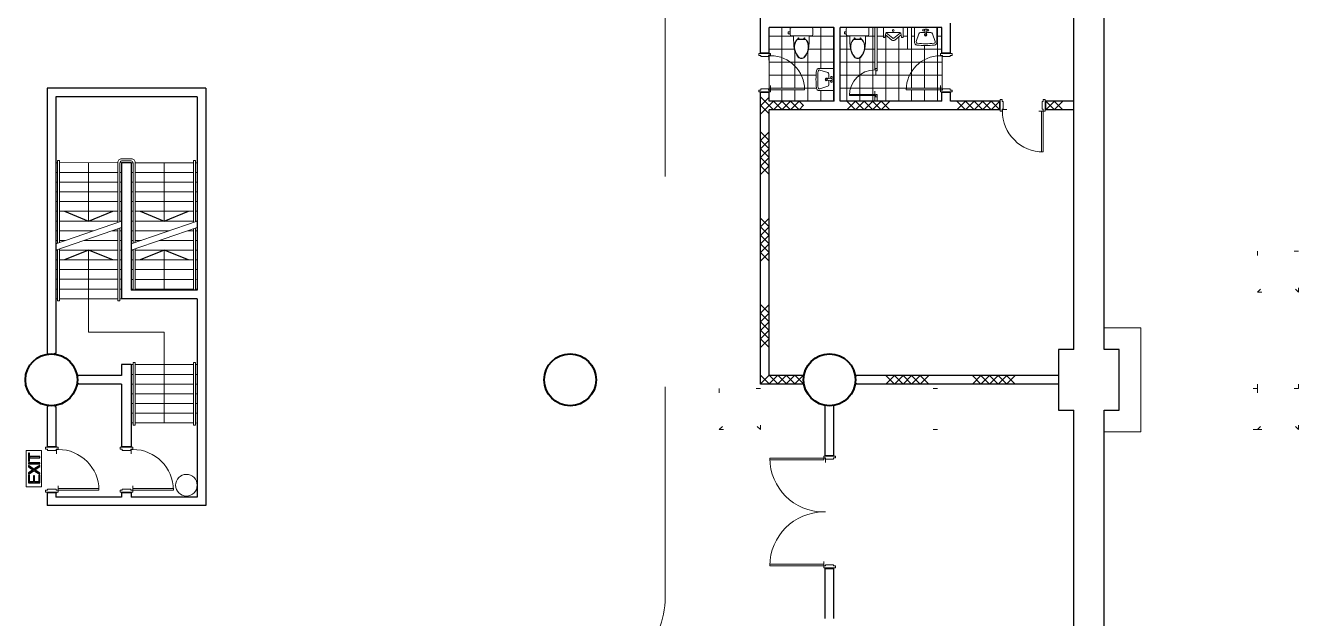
# Model space of a CAD drawing. Header units: metres. Extents: x 1807 to 3745, y 842 to 1968.
# Drawn here: x 3602.4 to 3631.85, y 1281.48 to 1295.2 of the extents above; entities that cross this region are included whole.
import ezdxf

# ---------------------------------------------------------------- set-up
doc = ezdxf.new("R2010")
doc.units = ezdxf.units.M
doc.header["$MEASUREMENT"] = 0
doc.linetypes.add('DGN1', pattern=[7.299439, 0, -7.299439])
doc.linetypes.add('DGN2', pattern=[9.732586, 4.866293, -4.866293])
doc.layers.add('Level 1', color=7, linetype='Continuous', lineweight=0)

msp = doc.modelspace()

# ---------------------------------------------------------------- linework, layer by layer
at = {"layer": 'Level 1', "color": 7, "linetype": 'DGN2', "lineweight": 0}
msp.add_line((3617.199, 1281.971), (3617.199, 1316.313), dxfattribs=at)
at = {"layer": 'Level 1', "color": 7, "linetype": 'Continuous', "lineweight": 30}
for p, q in [((3626.649, 1287.7), (3626.649, 1297.55)), ((3627.349, 1287.7), (3627.349, 1297.55)), ((3619.399, 1294.561), (3619.399, 1296.54)), ((3623.799, 1294.561), (3623.799, 1295.251)), ((3619.599, 1294.561), (3619.599, 1295.151)), ((3621.099, 1295.15), (3619.599, 1295.151)), ((3621.099, 1293.45), (3621.099, 1295.151)), ((3621.249, 1293.45), (3621.249, 1295.151)), ((3623.599, 1295.15), (3621.249, 1295.151)), ((3623.599, 1294.561), (3623.599, 1295.15)), ((3619.599, 1294.561), (3619.399, 1294.561)), ((3623.799, 1294.561), (3623.599, 1294.561)), ((3606.573, 1293.751), (3602.898, 1293.75)), ((3602.898, 1293.75), (3602.898, 1287.62)), ((3606.573, 1293.751), (3606.573, 1284.088)), ((3603.098, 1293.55), (3603.098, 1287.62)), ((3606.373, 1293.55), (3603.098, 1293.55)), ((3606.373, 1293.55), (3606.373, 1289.076)), ((3619.599, 1293.651), (3619.399, 1293.651)), ((3619.399, 1286.9), (3619.399, 1293.651)), ((3619.599, 1293.45), (3619.599, 1293.651)), ((3621.099, 1293.45), (3619.599, 1293.45)), ((3623.599, 1293.45), (3621.249, 1293.45)), ((3623.799, 1293.651), (3623.599, 1293.651)), ((3623.599, 1293.45), (3623.599, 1293.651)), ((3623.799, 1293.45), (3623.799, 1293.651)), ((3624.939, 1293.45), (3623.799, 1293.45)), ((3624.939, 1293.25), (3624.939, 1293.45)), ((3625.999, 1293.25), (3625.999, 1293.45)), ((3626.649, 1293.45), (3625.999, 1293.45)), ((3624.939, 1293.25), (3619.599, 1293.25)), ((3619.599, 1287.1), (3619.599, 1293.25)), ((3626.649, 1293.25), (3625.999, 1293.25)), ((3604.848, 1292.025), (3604.623, 1292.025)), ((3604.623, 1292.025), (3604.623, 1288.876)), ((3604.848, 1292.025), (3604.848, 1289.076)), ((3603.3, 1290.9), (3603.86, 1290.675)), ((3603.86, 1290.675), (3604.42, 1290.9)), ((3605.051, 1290.9), (3605.611, 1290.675)), ((3605.611, 1290.675), (3606.171, 1290.9)), ((3603.861, 1290.001), (3603.301, 1289.776)), ((3604.421, 1289.776), (3603.861, 1290.001)), ((3605.611, 1290.001), (3605.051, 1289.776)), ((3606.171, 1289.776), (3605.611, 1290.001)), ((3606.373, 1289.076), (3604.848, 1289.076)), ((3606.373, 1288.876), (3604.623, 1288.876)), ((3606.373, 1288.876), (3606.373, 1284.288)), ((3602.918, 1287.62), (3602.898, 1287.62)), ((3602.918, 1287.595), (3602.918, 1287.62)), ((3603.08, 1287.595), (3603.08, 1287.62)), ((3603.08, 1287.62), (3603.098, 1287.62)), ((3626.649, 1287.7), (3626.299, 1287.7)), ((3626.299, 1287.7), (3626.299, 1286.3)), ((3627.699, 1287.7), (3627.349, 1287.7)), ((3627.699, 1286.3), (3627.699, 1287.7)), ((3604.848, 1287.351), (3604.623, 1287.351)), ((3604.623, 1287.351), (3604.623, 1287.101)), ((3604.848, 1287.351), (3604.848, 1285.448)), ((3603.594, 1287.081), (3603.618, 1287.081)), ((3604.623, 1287.101), (3603.618, 1287.101)), ((3603.618, 1287.081), (3603.618, 1287.101)), ((3620.379, 1287.1), (3619.599, 1287.1)), ((3620.379, 1287.08), (3620.379, 1287.1)), ((3620.404, 1287.08), (3620.379, 1287.08)), ((3621.594, 1287.08), (3621.619, 1287.08)), ((3626.299, 1287.1), (3621.619, 1287.1)), ((3621.619, 1287.08), (3621.619, 1287.1)), ((3603.594, 1286.919), (3603.618, 1286.919)), ((3603.618, 1286.919), (3603.618, 1286.901)), ((3604.623, 1286.901), (3603.618, 1286.901)), ((3604.623, 1286.901), (3604.623, 1285.448)), ((3620.38, 1286.9), (3619.399, 1286.9)), ((3620.404, 1286.92), (3620.379, 1286.92)), ((3620.379, 1286.92), (3620.38, 1286.9)), ((3621.594, 1286.92), (3621.619, 1286.92)), ((3621.619, 1286.92), (3621.619, 1286.9)), ((3626.299, 1286.9), (3621.619, 1286.9)), ((3602.898, 1286.381), (3602.898, 1285.448)), ((3602.918, 1286.381), (3602.898, 1286.381)), ((3602.918, 1286.406), (3602.918, 1286.381)), ((3603.08, 1286.406), (3603.08, 1286.381)), ((3603.08, 1286.381), (3603.098, 1286.381)), ((3603.098, 1286.381), (3603.098, 1285.448)), ((3620.899, 1285.247), (3620.899, 1286.409)), ((3621.099, 1285.247), (3621.099, 1286.409)), ((3626.299, 1286.3), (3626.649, 1286.3)), ((3626.649, 1276.45), (3626.649, 1286.3)), ((3627.349, 1276.45), (3627.349, 1286.3)), ((3627.349, 1286.3), (3627.699, 1286.3)), ((3602.491, 1285.303), (3602.469, 1285.303)), ((3602.469, 1285.303), (3602.469, 1285.115)), ((3602.491, 1285.115), (3602.491, 1285.303)), ((3602.733, 1285.222), (3602.491, 1285.222)), ((3602.491, 1285.222), (3602.491, 1285.197)), ((3602.491, 1285.197), (3602.733, 1285.197)), ((3602.733, 1285.197), (3602.733, 1285.222)), ((3603.098, 1285.448), (3602.898, 1285.448)), ((3604.848, 1285.448), (3604.623, 1285.448)), ((3620.899, 1285.247), (3621.099, 1285.247)), ((3602.469, 1285.115), (3602.491, 1285.115)), ((3602.733, 1285.08), (3602.469, 1285.08)), ((3602.469, 1285.08), (3602.469, 1285.056)), ((3602.469, 1285.056), (3602.733, 1285.056)), ((3602.577, 1284.943), (3602.469, 1285.014)), ((3602.469, 1285.014), (3602.469, 1284.986)), ((3602.469, 1284.986), (3602.577, 1284.916)), ((3602.577, 1284.916), (3602.469, 1284.845)), ((3602.469, 1284.817), (3602.577, 1284.888)), ((3602.577, 1284.916), (3602.577, 1284.943)), ((3602.597, 1284.93), (3602.577, 1284.943)), ((3602.577, 1284.943), (3602.577, 1284.916)), ((3602.577, 1284.888), (3602.597, 1284.902)), ((3602.598, 1284.93), (3602.597, 1284.93)), ((3602.597, 1284.902), (3602.598, 1284.902)), ((3602.618, 1284.944), (3602.598, 1284.93)), ((3602.598, 1284.902), (3602.618, 1284.888)), ((3602.733, 1285.021), (3602.618, 1284.944)), ((3602.618, 1284.916), (3602.733, 1284.992)), ((3602.618, 1284.944), (3602.618, 1284.916)), ((3602.618, 1284.916), (3602.618, 1284.944)), ((3602.733, 1284.842), (3602.618, 1284.916)), ((3602.618, 1284.888), (3602.733, 1284.814)), ((3602.733, 1285.056), (3602.733, 1285.08)), ((3602.733, 1284.992), (3602.733, 1285.021)), ((3602.469, 1284.845), (3602.469, 1284.817)), ((3602.491, 1284.79), (3602.469, 1284.79)), ((3602.469, 1284.79), (3602.469, 1284.617)), ((3602.469, 1284.617), (3602.491, 1284.617)), ((3602.491, 1284.641), (3602.491, 1284.79)), ((3602.587, 1284.641), (3602.491, 1284.641)), ((3602.491, 1284.617), (3602.587, 1284.617)), ((3602.608, 1284.777), (3602.587, 1284.777)), ((3602.587, 1284.777), (3602.587, 1284.641)), ((3602.587, 1284.617), (3602.608, 1284.617)), ((3602.608, 1284.641), (3602.608, 1284.777)), ((3602.711, 1284.641), (3602.608, 1284.641)), ((3602.608, 1284.617), (3602.711, 1284.617)), ((3602.733, 1284.794), (3602.711, 1284.794)), ((3602.711, 1284.794), (3602.711, 1284.641)), ((3602.711, 1284.617), (3602.733, 1284.617)), ((3602.733, 1284.814), (3602.733, 1284.842)), ((3602.733, 1284.617), (3602.733, 1284.794)), ((3603.098, 1284.388), (3602.898, 1284.388)), ((3602.898, 1284.388), (3602.898, 1284.088)), ((3603.098, 1284.388), (3603.098, 1284.288)), ((3604.623, 1284.388), (3604.623, 1284.288)), ((3604.848, 1284.388), (3604.623, 1284.388)), ((3604.848, 1284.388), (3604.848, 1284.288)), ((3606.573, 1284.088), (3602.898, 1284.088)), ((3604.623, 1284.288), (3603.098, 1284.288)), ((3606.373, 1284.288), (3604.848, 1284.288)), ((3620.899, 1282.637), (3621.099, 1282.637)), ((3620.899, 1281.476), (3620.899, 1282.637)), ((3621.099, 1281.476), (3621.099, 1282.637))]:
    msp.add_line(p, q, dxfattribs=at)
at = {"layer": 'Level 1', "color": 7, "linetype": 'Continuous', "lineweight": 0}
for p, q in [((3626.649, 1287.7), (3626.649, 1297.55)), ((3627.349, 1297.55), (3627.349, 1287.7)), ((3619.599, 1293.45), (3619.599, 1295.15)), ((3619.599, 1295.15), (3621.103, 1295.15)), ((3620.164, 1294.951), (3619.599, 1294.95)), ((3619.899, 1293.751), (3619.899, 1295.151)), ((3620.044, 1295.01), (3620.044, 1295.047)), ((3620.049, 1295.052), (3620.087, 1295.054)), ((3620.087, 1295.003), (3620.049, 1295.005)), ((3620.087, 1295.125), (3620.087, 1294.991)), ((3620.586, 1295.15), (3620.112, 1295.15)), ((3620.117, 1294.961), (3620.581, 1294.961)), ((3620.267, 1294.872), (3620.267, 1294.9)), ((3620.292, 1294.9), (3620.292, 1294.885)), ((3620.406, 1294.885), (3620.406, 1294.9)), ((3620.431, 1294.9), (3620.431, 1294.872)), ((3621.099, 1294.95), (3620.534, 1294.95)), ((3620.611, 1294.991), (3620.611, 1295.125)), ((3620.611, 1294.991), (3620.611, 1294.991)), ((3620.799, 1294.208), (3620.799, 1295.151)), ((3621.099, 1294.311), (3621.099, 1295.151)), ((3621.103, 1295.15), (3621.103, 1293.45)), ((3621.464, 1294.95), (3621.249, 1294.95)), ((3621.345, 1295.01), (3621.345, 1295.047)), ((3621.35, 1295.052), (3621.387, 1295.054)), ((3621.387, 1295.003), (3621.35, 1295.005)), ((3621.387, 1295.125), (3621.387, 1294.991)), ((3621.399, 1293.45), (3621.399, 1294.968)), ((3621.887, 1295.15), (3621.412, 1295.15)), ((3621.417, 1294.961), (3621.882, 1294.961)), ((3621.567, 1294.872), (3621.567, 1294.9)), ((3621.592, 1294.9), (3621.592, 1294.885)), ((3621.707, 1294.885), (3621.707, 1294.9)), ((3621.731, 1294.9), (3621.731, 1294.872)), ((3622.049, 1294.95), (3621.835, 1294.95)), ((3621.912, 1294.991), (3621.912, 1295.125)), ((3621.912, 1294.991), (3621.912, 1294.991)), ((3621.999, 1293.605), (3621.999, 1295.15)), ((3622.049, 1295.15), (3622.049, 1294.201)), ((3622.099, 1295.15), (3622.099, 1294.201)), ((3622.244, 1294.95), (3622.099, 1294.95)), ((3622.244, 1294.931), (3622.244, 1295.15)), ((3622.244, 1295.15), (3622.704, 1295.15)), ((3622.272, 1294.921), (3622.254, 1294.921)), ((3622.3, 1295.021), (3622.281, 1294.929)), ((3622.293, 1294.987), (3622.442, 1294.862)), ((3622.299, 1293.451), (3622.299, 1294.983)), ((3622.308, 1295.032), (3622.461, 1294.903)), ((3622.628, 1295.036), (3622.32, 1295.036)), ((3622.487, 1294.903), (3622.64, 1295.032)), ((3622.506, 1294.862), (3622.655, 1294.987)), ((3622.599, 1293.451), (3622.599, 1294.94)), ((3622.667, 1294.929), (3622.648, 1295.021)), ((3622.694, 1294.921), (3622.676, 1294.921)), ((3622.704, 1295.15), (3622.704, 1294.931)), ((3622.799, 1294.95), (3622.704, 1294.95)), ((3622.799, 1295.15), (3622.799, 1294.65)), ((3622.899, 1295.15), (3622.799, 1295.15)), ((3622.899, 1293.751), (3622.899, 1295.15)), ((3622.899, 1294.65), (3622.899, 1295.15)), ((3622.966, 1294.951), (3622.899, 1294.951)), ((3623.481, 1295.15), (3622.966, 1295.15)), ((3622.966, 1295.15), (3622.966, 1294.807)), ((3623.005, 1294.828), (3623.065, 1295.009)), ((3623.103, 1295.036), (3623.206, 1295.036)), ((3623.247, 1295.115), (3623.201, 1295.115)), ((3623.201, 1295.115), (3623.208, 1294.998)), ((3623.208, 1294.998), (3623.24, 1294.998)), ((3623.24, 1294.998), (3623.247, 1295.115)), ((3623.242, 1295.036), (3623.345, 1295.036)), ((3623.383, 1295.009), (3623.443, 1294.828)), ((3623.481, 1294.808), (3623.481, 1295.15)), ((3623.599, 1294.95), (3623.482, 1294.95)), ((3623.499, 1293.451), (3623.499, 1295.15)), ((3620.186, 1294.651), (3619.599, 1294.65)), ((3620.233, 1294.862), (3620.241, 1294.862)), ((3620.448, 1294.872), (3620.25, 1294.872)), ((3620.425, 1294.885), (3620.273, 1294.885)), ((3620.273, 1294.885), (3620.273, 1294.872)), ((3620.425, 1294.872), (3620.425, 1294.885)), ((3620.465, 1294.862), (3620.456, 1294.862)), ((3621.099, 1294.65), (3620.511, 1294.65)), ((3621.496, 1294.65), (3621.249, 1294.65)), ((3621.534, 1294.862), (3621.542, 1294.862)), ((3621.749, 1294.872), (3621.55, 1294.872)), ((3621.725, 1294.885), (3621.573, 1294.885)), ((3621.573, 1294.885), (3621.573, 1294.872)), ((3621.725, 1294.872), (3621.725, 1294.885)), ((3621.765, 1294.862), (3621.757, 1294.862)), ((3622.049, 1294.65), (3621.812, 1294.65)), ((3623.599, 1294.65), (3622.099, 1294.65)), ((3622.799, 1294.65), (3622.899, 1294.65)), ((3623.199, 1293.751), (3623.199, 1294.738)), ((3619.364, 1294.551), (3619.634, 1294.551)), ((3619.364, 1294.506), (3619.364, 1294.551)), ((3619.409, 1294.506), (3619.364, 1294.506)), ((3619.399, 1294.561), (3619.399, 1294.551)), ((3619.599, 1294.561), (3619.399, 1294.561)), ((3619.399, 1294.551), (3619.599, 1294.551)), ((3619.409, 1294.481), (3619.409, 1294.506)), ((3619.589, 1294.481), (3619.409, 1294.481)), ((3619.634, 1294.506), (3619.589, 1294.506)), ((3619.589, 1294.506), (3619.589, 1294.481)), ((3619.599, 1294.551), (3619.599, 1294.561)), ((3621.099, 1294.35), (3619.599, 1294.35)), ((3619.634, 1294.551), (3619.634, 1294.506)), ((3620.199, 1293.751), (3620.199, 1294.599)), ((3620.499, 1293.45), (3620.499, 1294.598)), ((3622.049, 1294.35), (3621.249, 1294.35)), ((3621.699, 1293.605), (3621.699, 1294.449)), ((3623.599, 1294.35), (3622.099, 1294.35)), ((3623.834, 1294.551), (3623.564, 1294.551)), ((3623.564, 1294.551), (3623.564, 1294.506)), ((3623.564, 1294.506), (3623.609, 1294.506)), ((3623.599, 1294.551), (3623.599, 1294.561)), ((3623.599, 1294.561), (3623.799, 1294.561)), ((3623.799, 1294.551), (3623.599, 1294.551)), ((3623.604, 1293.711), (3623.604, 1294.498)), ((3623.609, 1294.506), (3623.609, 1294.481)), ((3623.609, 1294.481), (3623.789, 1294.481)), ((3623.789, 1294.481), (3623.789, 1294.506)), ((3623.789, 1294.506), (3623.834, 1294.506)), ((3623.799, 1294.561), (3623.799, 1294.551)), ((3623.834, 1294.506), (3623.834, 1294.551)), ((3620.689, 1294.051), (3619.599, 1294.05)), ((3621.099, 1294.208), (3620.756, 1294.208)), ((3620.776, 1294.169), (3620.957, 1294.11)), ((3620.985, 1294.072), (3620.985, 1293.969)), ((3621.099, 1293.693), (3621.099, 1294.208)), ((3623.599, 1294.05), (3621.249, 1294.051)), ((3622.049, 1294.201), (3622.099, 1294.201)), ((3622.049, 1294.201), (3622.049, 1294.176)), ((3622.099, 1294.201), (3622.049, 1294.201)), ((3622.049, 1294.176), (3622.074, 1294.176)), ((3622.074, 1294.176), (3622.074, 1294.151)), ((3622.074, 1294.151), (3622.099, 1294.151)), ((3622.099, 1294.151), (3622.099, 1294.201)), ((3606.573, 1293.751), (3602.898, 1293.75)), ((3602.898, 1293.75), (3602.898, 1287.62)), ((3606.573, 1284.088), (3606.573, 1293.751)), ((3619.589, 1293.731), (3619.409, 1293.731)), ((3619.409, 1293.731), (3619.409, 1293.706)), ((3619.589, 1293.706), (3619.589, 1293.731)), ((3620.696, 1293.75), (3619.599, 1293.751)), ((3620.421, 1293.751), (3619.634, 1293.751)), ((3619.634, 1293.751), (3619.634, 1293.711)), ((3620.424, 1293.711), (3620.421, 1293.751)), ((3620.957, 1293.792), (3620.776, 1293.732)), ((3621.064, 1293.974), (3620.947, 1293.966)), ((3620.947, 1293.966), (3620.947, 1293.935)), ((3620.947, 1293.935), (3621.064, 1293.927)), ((3620.985, 1293.932), (3620.985, 1293.83)), ((3621.064, 1293.927), (3621.064, 1293.974)), ((3623.599, 1293.75), (3621.249, 1293.751)), ((3622.774, 1293.711), (3622.777, 1293.751)), ((3622.777, 1293.751), (3623.564, 1293.751)), ((3623.564, 1293.751), (3623.564, 1293.711)), ((3623.609, 1293.706), (3623.609, 1293.731)), ((3623.609, 1293.731), (3623.789, 1293.731)), ((3623.789, 1293.731), (3623.789, 1293.706)), ((3603.098, 1287.62), (3603.098, 1293.55)), ((3603.098, 1293.55), (3606.373, 1293.55)), ((3606.373, 1293.55), (3606.373, 1289.076)), ((3619.409, 1293.706), (3619.364, 1293.706)), ((3619.364, 1293.706), (3619.364, 1293.661)), ((3619.364, 1293.661), (3619.634, 1293.661)), ((3619.399, 1293.651), (3619.399, 1293.661)), ((3619.399, 1293.661), (3619.599, 1293.661)), ((3619.599, 1293.651), (3619.399, 1293.651)), ((3619.399, 1293.542), (3619.407, 1293.55)), ((3619.399, 1293.344), (3619.599, 1293.544)), ((3619.403, 1293.55), (3619.703, 1293.25)), ((3619.403, 1293.15), (3619.703, 1293.45)), ((3619.634, 1293.706), (3619.589, 1293.706)), ((3619.599, 1293.661), (3619.599, 1293.651)), ((3621.099, 1293.451), (3619.599, 1293.45)), ((3621.103, 1293.45), (3619.599, 1293.45)), ((3619.634, 1293.711), (3620.424, 1293.711)), ((3619.634, 1293.661), (3619.634, 1293.706)), ((3619.701, 1293.45), (3619.901, 1293.25)), ((3619.701, 1293.25), (3619.901, 1293.45)), ((3619.899, 1293.45), (3619.899, 1293.711)), ((3619.899, 1293.45), (3620.099, 1293.25)), ((3619.899, 1293.25), (3620.099, 1293.45)), ((3620.097, 1293.451), (3620.297, 1293.25)), ((3620.097, 1293.25), (3620.297, 1293.45)), ((3620.199, 1293.45), (3620.199, 1293.711)), ((3620.295, 1293.45), (3620.399, 1293.346)), ((3620.756, 1293.693), (3621.099, 1293.693)), ((3620.799, 1293.45), (3620.799, 1293.693)), ((3621.399, 1293.444), (3621.405, 1293.45)), ((3621.403, 1293.45), (3621.603, 1293.25)), ((3621.403, 1293.25), (3621.603, 1293.45)), ((3621.459, 1293.58), (3621.462, 1293.605)), ((3622.049, 1293.58), (3621.459, 1293.58)), ((3621.462, 1293.605), (3622.049, 1293.605)), ((3621.601, 1293.45), (3621.801, 1293.25)), ((3621.601, 1293.25), (3621.801, 1293.45)), ((3621.699, 1293.45), (3621.699, 1293.58)), ((3621.799, 1293.45), (3621.999, 1293.25)), ((3621.799, 1293.25), (3621.999, 1293.45)), ((3621.997, 1293.45), (3622.197, 1293.25)), ((3621.997, 1293.25), (3622.197, 1293.45)), ((3621.999, 1293.45), (3621.999, 1293.58)), ((3622.049, 1293.605), (3622.049, 1293.58)), ((3622.049, 1293.551), (3622.049, 1293.575)), ((3622.049, 1293.575), (3622.074, 1293.575)), ((3622.049, 1293.551), (3622.099, 1293.55)), ((3622.049, 1293.551), (3622.049, 1293.451)), ((3622.099, 1293.55), (3622.049, 1293.551)), ((3622.074, 1293.575), (3622.074, 1293.6)), ((3622.074, 1293.6), (3622.099, 1293.6)), ((3622.099, 1293.6), (3622.099, 1293.55)), ((3622.099, 1293.551), (3622.099, 1293.451)), ((3622.195, 1293.45), (3622.395, 1293.25)), ((3622.195, 1293.25), (3622.394, 1293.45)), ((3622.393, 1293.45), (3622.399, 1293.444)), ((3623.564, 1293.711), (3622.774, 1293.711)), ((3622.899, 1293.451), (3622.899, 1293.71)), ((3623.199, 1293.451), (3623.199, 1293.711)), ((3623.564, 1293.661), (3623.564, 1293.706)), ((3623.564, 1293.706), (3623.609, 1293.706)), ((3623.834, 1293.661), (3623.564, 1293.661)), ((3623.799, 1293.661), (3623.599, 1293.661)), ((3623.599, 1293.661), (3623.599, 1293.651)), ((3623.599, 1293.651), (3623.799, 1293.651)), ((3623.789, 1293.706), (3623.834, 1293.706)), ((3623.799, 1293.651), (3623.799, 1293.661)), ((3623.834, 1293.706), (3623.834, 1293.661)), ((3623.943, 1293.444), (3623.949, 1293.45)), ((3623.947, 1293.45), (3624.147, 1293.25)), ((3623.947, 1293.25), (3624.147, 1293.45)), ((3624.145, 1293.45), (3624.345, 1293.25)), ((3624.145, 1293.25), (3624.345, 1293.45)), ((3624.343, 1293.45), (3624.543, 1293.25)), ((3624.343, 1293.25), (3624.543, 1293.45)), ((3624.541, 1293.45), (3624.741, 1293.25)), ((3624.541, 1293.25), (3624.741, 1293.45)), ((3624.739, 1293.45), (3624.939, 1293.25)), ((3624.739, 1293.25), (3624.939, 1293.45)), ((3624.937, 1293.45), (3624.943, 1293.444)), ((3624.939, 1293.45), (3624.949, 1293.45)), ((3624.939, 1293.25), (3624.939, 1293.45)), ((3624.949, 1293.485), (3624.949, 1293.215)), ((3624.994, 1293.485), (3624.949, 1293.485)), ((3624.949, 1293.45), (3624.949, 1293.25)), ((3624.994, 1293.44), (3624.994, 1293.485)), ((3625.019, 1293.44), (3624.994, 1293.44)), ((3625.019, 1293.26), (3625.019, 1293.44)), ((3625.919, 1293.26), (3625.919, 1293.44)), ((3625.919, 1293.44), (3625.944, 1293.44)), ((3625.944, 1293.44), (3625.944, 1293.485)), ((3625.944, 1293.485), (3625.989, 1293.485)), ((3625.989, 1293.485), (3625.989, 1293.215)), ((3625.999, 1293.45), (3625.989, 1293.45)), ((3625.989, 1293.45), (3625.989, 1293.25)), ((3625.999, 1293.25), (3625.999, 1293.45)), ((3626, 1293.45), (3626.2, 1293.25)), ((3626, 1293.25), (3626.2, 1293.45)), ((3626.198, 1293.45), (3626.398, 1293.25)), ((3626.198, 1293.25), (3626.398, 1293.45)), ((3619.399, 1293.356), (3619.599, 1293.156)), ((3619.399, 1293.158), (3619.407, 1293.15)), ((3620.295, 1293.25), (3620.399, 1293.354)), ((3621.399, 1293.256), (3621.405, 1293.25)), ((3622.393, 1293.25), (3622.399, 1293.256)), ((3623.943, 1293.256), (3623.949, 1293.25)), ((3624.937, 1293.25), (3624.943, 1293.256)), ((3624.949, 1293.25), (3624.939, 1293.25)), ((3624.949, 1293.215), (3624.994, 1293.215)), ((3624.994, 1293.215), (3624.994, 1293.26)), ((3624.994, 1293.26), (3625.019, 1293.26)), ((3625.899, 1292.278), (3625.899, 1293.215)), ((3625.899, 1293.215), (3625.939, 1293.215)), ((3625.944, 1293.26), (3625.919, 1293.26)), ((3625.939, 1293.215), (3625.939, 1292.275)), ((3625.944, 1293.215), (3625.944, 1293.26)), ((3625.989, 1293.215), (3625.944, 1293.215)), ((3625.989, 1293.25), (3625.999, 1293.25)), ((3619.399, 1292.739), (3619.405, 1292.745)), ((3619.399, 1292.541), (3619.599, 1292.741)), ((3619.599, 1292.541), (3619.399, 1292.741)), ((3619.399, 1292.343), (3619.599, 1292.543)), ((3619.599, 1292.343), (3619.399, 1292.543)), ((3619.599, 1292.739), (3619.593, 1292.745)), ((3619.399, 1292.145), (3619.599, 1292.345)), ((3619.599, 1292.145), (3619.399, 1292.345)), ((3625.939, 1292.275), (3625.899, 1292.278)), ((3603.098, 1292.025), (3603.138, 1292.025)), ((3603.138, 1292.075), (3603.138, 1290.162)), ((3603.188, 1292.075), (3603.138, 1292.075)), ((3603.188, 1292.075), (3603.188, 1290.179)), ((3603.188, 1292.025), (3604.533, 1292.026)), ((3603.86, 1292.025), (3603.86, 1290.675)), ((3604.533, 1290.644), (3604.533, 1292.026)), ((3604.583, 1290.661), (3604.583, 1292.025)), ((3604.583, 1292.025), (3604.623, 1292.026)), ((3604.848, 1292.116), (3604.623, 1292.115)), ((3604.848, 1292.065), (3604.623, 1292.065)), ((3604.848, 1292.025), (3604.623, 1292.025)), ((3604.623, 1292.025), (3604.623, 1288.876)), ((3604.848, 1289.076), (3604.848, 1292.025)), ((3604.848, 1292.025), (3604.888, 1292.025)), ((3604.888, 1292.025), (3604.888, 1290.161)), ((3604.938, 1292.025), (3606.283, 1292.025)), ((3604.938, 1292.025), (3604.938, 1290.179)), ((3605.611, 1292.025), (3605.611, 1290.675)), ((3606.283, 1290.644), (3606.283, 1292.075)), ((3606.333, 1292.075), (3606.283, 1292.075)), ((3606.333, 1290.661), (3606.333, 1292.075)), ((3606.333, 1292.025), (3606.373, 1292.025)), ((3619.399, 1291.947), (3619.599, 1292.147)), ((3619.599, 1291.947), (3619.399, 1292.147)), ((3603.098, 1291.8), (3603.138, 1291.8)), ((3603.188, 1291.8), (3604.533, 1291.8)), ((3604.583, 1291.8), (3604.623, 1291.8)), ((3604.848, 1291.8), (3604.888, 1291.8)), ((3604.938, 1291.8), (3606.283, 1291.8)), ((3606.333, 1291.8), (3606.373, 1291.8)), ((3619.399, 1291.749), (3619.599, 1291.949)), ((3619.599, 1291.749), (3619.399, 1291.949)), ((3619.405, 1291.745), (3619.399, 1291.751)), ((3619.593, 1291.745), (3619.599, 1291.751)), ((3603.098, 1291.575), (3603.138, 1291.575)), ((3603.188, 1291.575), (3604.533, 1291.575)), ((3604.583, 1291.576), (3604.623, 1291.575)), ((3604.848, 1291.575), (3604.888, 1291.575)), ((3604.938, 1291.575), (3606.283, 1291.575)), ((3606.333, 1291.575), (3606.373, 1291.575)), ((3603.098, 1291.35), (3603.138, 1291.35)), ((3603.098, 1291.125), (3603.138, 1291.125)), ((3603.188, 1291.35), (3604.533, 1291.35)), ((3603.188, 1291.125), (3604.533, 1291.125)), ((3604.583, 1291.35), (3604.623, 1291.35)), ((3604.583, 1291.125), (3604.623, 1291.125)), ((3604.848, 1291.35), (3604.888, 1291.35)), ((3604.848, 1291.125), (3604.888, 1291.125)), ((3604.938, 1291.35), (3606.283, 1291.35)), ((3604.938, 1291.125), (3606.283, 1291.125)), ((3606.333, 1291.35), (3606.373, 1291.35)), ((3606.333, 1291.125), (3606.373, 1291.125)), ((3603.098, 1290.9), (3603.138, 1290.9)), ((3603.188, 1290.9), (3604.533, 1290.9)), ((3604.583, 1290.9), (3604.623, 1290.9)), ((3604.848, 1290.9), (3604.888, 1290.9)), ((3604.938, 1290.9), (3606.283, 1290.9)), ((3606.333, 1290.9), (3606.373, 1290.9)), ((3604.623, 1290.675), (3603.098, 1290.148)), ((3603.098, 1290.675), (3603.138, 1290.675)), ((3603.098, 1290.001), (3604.623, 1290.528)), ((3603.188, 1290.675), (3604.533, 1290.675)), ((3604.533, 1288.826), (3604.533, 1290.497)), ((3604.583, 1290.675), (3604.623, 1290.675)), ((3604.583, 1288.826), (3604.583, 1290.514)), ((3606.373, 1290.675), (3604.848, 1290.148)), ((3604.848, 1290.675), (3604.888, 1290.675)), ((3604.848, 1290.001), (3606.373, 1290.528)), ((3604.938, 1290.675), (3606.283, 1290.675)), ((3606.283, 1289.076), (3606.283, 1290.497)), ((3606.333, 1290.675), (3606.373, 1290.675)), ((3606.333, 1289.076), (3606.333, 1290.514)), ((3619.399, 1290.739), (3619.405, 1290.745)), ((3619.399, 1290.541), (3619.599, 1290.741)), ((3619.599, 1290.541), (3619.399, 1290.741)), ((3619.399, 1290.343), (3619.599, 1290.543)), ((3619.599, 1290.343), (3619.399, 1290.543)), ((3619.599, 1290.739), (3619.593, 1290.745)), ((3603.098, 1290.45), (3603.138, 1290.45)), ((3603.098, 1290.225), (3603.138, 1290.225)), ((3603.188, 1290.45), (3603.973, 1290.45)), ((3603.188, 1290.225), (3603.323, 1290.225)), ((3604.533, 1290.226), (3603.748, 1290.226)), ((3604.533, 1290.451), (3604.398, 1290.451)), ((3604.623, 1290.451), (3604.583, 1290.451)), ((3604.623, 1290.226), (3604.583, 1290.226)), ((3604.848, 1290.45), (3604.888, 1290.45)), ((3604.848, 1290.225), (3604.888, 1290.225)), ((3604.938, 1290.45), (3605.723, 1290.45)), ((3604.938, 1290.225), (3605.073, 1290.225)), ((3606.283, 1290.226), (3605.498, 1290.225)), ((3606.283, 1290.45), (3606.149, 1290.451)), ((3606.373, 1290.451), (3606.333, 1290.451)), ((3606.373, 1290.226), (3606.333, 1290.226)), ((3619.399, 1290.145), (3619.599, 1290.345)), ((3619.599, 1290.145), (3619.399, 1290.345)), ((3603.138, 1290.001), (3603.098, 1290.001)), ((3603.138, 1290.015), (3603.138, 1288.826)), ((3603.188, 1290.032), (3603.188, 1288.825)), ((3604.533, 1290.001), (3603.188, 1290.001)), ((3603.86, 1288.101), (3603.861, 1290.001)), ((3604.623, 1290.001), (3604.583, 1290.001)), ((3604.888, 1290.001), (3604.848, 1290.001)), ((3604.888, 1290.014), (3604.888, 1289.076)), ((3604.938, 1290.032), (3604.938, 1289.076)), ((3606.283, 1290.001), (3604.938, 1290.001)), ((3605.611, 1289.101), (3605.611, 1290.001)), ((3606.373, 1290.001), (3606.333, 1290.001)), ((3619.399, 1289.947), (3619.599, 1290.147)), ((3619.599, 1289.947), (3619.399, 1290.147)), ((3619.399, 1289.749), (3619.599, 1289.949)), ((3619.599, 1289.749), (3619.399, 1289.949)), ((3603.138, 1289.776), (3603.098, 1289.776)), ((3604.533, 1289.776), (3603.188, 1289.776)), ((3604.623, 1289.776), (3604.583, 1289.776)), ((3604.888, 1289.775), (3604.848, 1289.775)), ((3606.283, 1289.776), (3604.938, 1289.775)), ((3606.373, 1289.776), (3606.333, 1289.776)), ((3619.405, 1289.745), (3619.399, 1289.751)), ((3619.593, 1289.745), (3619.599, 1289.751)), ((3603.138, 1289.551), (3603.098, 1289.551)), ((3603.138, 1289.326), (3603.098, 1289.326)), ((3604.533, 1289.551), (3603.188, 1289.551)), ((3604.533, 1289.326), (3603.188, 1289.326)), ((3604.623, 1289.551), (3604.583, 1289.551)), ((3604.623, 1289.326), (3604.583, 1289.326)), ((3604.888, 1289.551), (3604.848, 1289.551)), ((3604.888, 1289.325), (3604.848, 1289.325)), ((3606.283, 1289.551), (3604.938, 1289.551)), ((3606.283, 1289.325), (3604.938, 1289.325)), ((3606.373, 1289.551), (3606.333, 1289.551)), ((3606.373, 1289.325), (3606.333, 1289.326)), ((3603.138, 1289.101), (3603.098, 1289.101)), ((3604.533, 1289.101), (3603.188, 1289.101)), ((3604.623, 1289.101), (3604.583, 1289.101)), ((3604.888, 1289.1), (3604.848, 1289.1)), ((3606.373, 1289.076), (3604.848, 1289.076)), ((3606.283, 1289.1), (3604.938, 1289.1)), ((3606.373, 1289.1), (3606.333, 1289.1)), ((3603.138, 1288.876), (3603.098, 1288.875)), ((3603.138, 1288.826), (3603.188, 1288.825)), ((3604.533, 1288.876), (3603.188, 1288.875)), ((3604.533, 1288.826), (3604.583, 1288.826)), ((3604.623, 1288.876), (3604.583, 1288.876)), ((3604.623, 1288.876), (3606.373, 1288.876)), ((3606.373, 1288.876), (3606.373, 1284.288)), ((3619.399, 1288.739), (3619.405, 1288.745)), ((3619.399, 1288.541), (3619.599, 1288.741)), ((3619.599, 1288.541), (3619.399, 1288.741)), ((3619.599, 1288.739), (3619.593, 1288.745)), ((3619.399, 1288.343), (3619.599, 1288.543)), ((3619.599, 1288.343), (3619.399, 1288.543)), ((3619.399, 1288.145), (3619.599, 1288.345)), ((3619.599, 1288.145), (3619.399, 1288.345)), ((3619.399, 1287.947), (3619.599, 1288.147)), ((3619.599, 1287.947), (3619.399, 1288.147)), ((3628.199, 1288.2), (3627.349, 1288.2)), ((3628.199, 1285.8), (3628.199, 1288.2)), ((3605.611, 1288.101), (3603.86, 1288.101)), ((3605.611, 1286), (3605.611, 1288.101)), ((3619.399, 1287.749), (3619.599, 1287.949)), ((3619.599, 1287.749), (3619.399, 1287.949)), ((3602.898, 1287.62), (3602.918, 1287.62)), ((3602.918, 1287.62), (3602.918, 1287.595)), ((3602.918, 1287.595), (3603.08, 1287.595)), ((3603.08, 1287.595), (3603.08, 1287.62)), ((3603.08, 1287.62), (3603.098, 1287.62)), ((3619.405, 1287.745), (3619.399, 1287.751)), ((3619.593, 1287.745), (3619.599, 1287.751)), ((3626.299, 1286.3), (3626.299, 1287.7)), ((3626.299, 1287.7), (3626.649, 1287.7)), ((3627.349, 1287.7), (3627.699, 1287.7)), ((3627.699, 1287.7), (3627.699, 1286.3)), ((3604.623, 1287.101), (3604.623, 1287.351)), ((3604.623, 1287.351), (3604.848, 1287.351)), ((3604.848, 1287.351), (3604.888, 1287.351)), ((3604.848, 1287.351), (3604.848, 1285.448)), ((3604.888, 1285.951), (3604.888, 1287.401)), ((3604.938, 1287.401), (3604.888, 1287.401)), ((3604.938, 1285.951), (3604.938, 1287.401)), ((3606.283, 1287.351), (3604.938, 1287.351)), ((3606.283, 1285.951), (3606.283, 1287.401)), ((3606.283, 1287.401), (3606.333, 1287.401)), ((3606.333, 1285.951), (3606.333, 1287.401)), ((3606.373, 1287.351), (3606.333, 1287.351)), ((3603.594, 1286.919), (3603.594, 1287.081)), ((3603.594, 1287.081), (3603.618, 1287.081)), ((3603.618, 1287.081), (3603.618, 1287.101)), ((3603.618, 1287.101), (3604.623, 1287.101)), ((3604.848, 1287.126), (3604.888, 1287.126)), ((3606.283, 1287.126), (3604.938, 1287.126)), ((3606.373, 1287.126), (3606.333, 1287.126)), ((3619.4, 1287.098), (3619.406, 1287.104)), ((3619.404, 1287.104), (3619.604, 1286.904)), ((3619.404, 1286.904), (3619.604, 1287.104)), ((3619.602, 1287.104), (3619.802, 1286.904)), ((3619.602, 1286.904), (3619.802, 1287.104)), ((3619.8, 1287.104), (3620, 1286.904)), ((3619.8, 1286.904), (3620, 1287.104)), ((3619.998, 1287.104), (3620.198, 1286.904)), ((3619.998, 1286.904), (3620.198, 1287.104)), ((3620.196, 1287.104), (3620.396, 1286.904)), ((3620.196, 1286.904), (3620.396, 1287.104)), ((3620.394, 1287.104), (3620.4, 1287.098)), ((3622.305, 1287.1), (3622.299, 1287.094)), ((3622.503, 1286.9), (3622.303, 1287.1)), ((3622.503, 1287.1), (3622.303, 1286.9)), ((3622.701, 1286.9), (3622.501, 1287.1)), ((3622.701, 1287.1), (3622.501, 1286.9)), ((3622.899, 1286.9), (3622.699, 1287.1)), ((3622.899, 1287.1), (3622.699, 1286.9)), ((3623.097, 1286.9), (3622.897, 1287.1)), ((3623.097, 1287.1), (3622.897, 1286.9)), ((3623.295, 1286.9), (3623.095, 1287.1)), ((3623.295, 1287.1), (3623.095, 1286.9)), ((3623.299, 1287.094), (3623.293, 1287.1)), ((3624.305, 1287.1), (3624.299, 1287.094)), ((3624.503, 1286.9), (3624.303, 1287.1)), ((3624.503, 1287.1), (3624.303, 1286.9)), ((3624.701, 1286.9), (3624.501, 1287.1)), ((3624.701, 1287.1), (3624.501, 1286.9)), ((3624.899, 1286.9), (3624.699, 1287.1)), ((3624.899, 1287.1), (3624.699, 1286.9)), ((3625.097, 1286.9), (3624.897, 1287.1)), ((3625.097, 1287.1), (3624.897, 1286.9)), ((3625.295, 1286.9), (3625.095, 1287.1)), ((3625.295, 1287.1), (3625.095, 1286.9)), ((3625.299, 1287.094), (3625.293, 1287.1)), ((3603.618, 1286.919), (3603.594, 1286.919)), ((3603.618, 1286.901), (3603.618, 1286.919)), ((3604.623, 1286.901), (3603.618, 1286.901)), ((3604.623, 1285.448), (3604.623, 1286.901)), ((3604.848, 1286.901), (3604.888, 1286.901)), ((3604.848, 1286.676), (3604.888, 1286.676)), ((3606.283, 1286.901), (3604.938, 1286.901)), ((3606.283, 1286.676), (3604.938, 1286.676)), ((3606.373, 1286.901), (3606.333, 1286.901)), ((3606.373, 1286.676), (3606.333, 1286.676)), ((3619.4, 1286.91), (3619.406, 1286.904)), ((3620.394, 1286.904), (3620.4, 1286.91)), ((3622.305, 1286.9), (3622.299, 1286.906)), ((3623.299, 1286.906), (3623.293, 1286.9)), ((3624.305, 1286.9), (3624.299, 1286.906)), ((3625.299, 1286.906), (3625.293, 1286.9)), ((3602.918, 1286.381), (3602.898, 1286.381)), ((3602.898, 1286.381), (3602.898, 1285.448)), ((3602.918, 1286.406), (3602.918, 1286.381)), ((3603.08, 1286.406), (3602.918, 1286.406)), ((3603.08, 1286.381), (3603.08, 1286.406)), ((3603.098, 1286.381), (3603.08, 1286.381)), ((3603.098, 1285.448), (3603.098, 1286.381)), ((3604.848, 1286.451), (3604.888, 1286.451)), ((3606.283, 1286.451), (3604.938, 1286.451)), ((3606.373, 1286.451), (3606.333, 1286.451)), ((3604.848, 1286.226), (3604.888, 1286.226)), ((3606.283, 1286.226), (3604.938, 1286.226)), ((3606.373, 1286.226), (3606.333, 1286.226)), ((3626.649, 1286.3), (3626.299, 1286.3)), ((3626.649, 1276.45), (3626.649, 1286.3)), ((3627.699, 1286.3), (3627.349, 1286.3)), ((3627.349, 1286.3), (3627.349, 1276.45)), ((3604.848, 1286.001), (3604.888, 1286.001)), ((3604.938, 1285.951), (3604.888, 1285.951)), ((3606.283, 1286.001), (3604.938, 1286.001)), ((3606.283, 1285.951), (3606.333, 1285.951)), ((3606.373, 1286.001), (3606.333, 1286)), ((3627.349, 1285.8), (3628.199, 1285.8)), ((3602.768, 1285.366), (3602.418, 1285.366)), ((3602.418, 1285.366), (3602.418, 1284.526)), ((3602.768, 1284.526), (3602.768, 1285.366)), ((3602.863, 1285.438), (3603.158, 1285.438)), ((3602.863, 1285.393), (3602.863, 1285.438)), ((3602.908, 1285.393), (3602.863, 1285.393)), ((3602.898, 1285.448), (3603.098, 1285.448)), ((3602.898, 1285.448), (3602.898, 1285.438)), ((3603.123, 1285.448), (3602.898, 1285.448)), ((3602.898, 1285.438), (3603.123, 1285.438)), ((3602.908, 1285.368), (3602.908, 1285.393)), ((3603.113, 1285.368), (3602.908, 1285.368)), ((3603.158, 1285.393), (3603.113, 1285.393)), ((3603.113, 1285.393), (3603.113, 1285.368)), ((3603.123, 1285.438), (3603.123, 1285.448)), ((3603.158, 1285.438), (3603.158, 1285.393)), ((3604.588, 1285.438), (3604.883, 1285.438)), ((3604.588, 1285.393), (3604.588, 1285.438)), ((3604.633, 1285.393), (3604.588, 1285.393)), ((3604.848, 1285.448), (3604.623, 1285.448)), ((3604.623, 1285.448), (3604.623, 1285.438)), ((3604.848, 1285.448), (3604.623, 1285.448)), ((3604.623, 1285.438), (3604.848, 1285.438)), ((3604.633, 1285.368), (3604.633, 1285.393)), ((3604.838, 1285.368), (3604.633, 1285.368)), ((3604.883, 1285.393), (3604.838, 1285.393)), ((3604.838, 1285.393), (3604.838, 1285.368)), ((3604.848, 1285.438), (3604.848, 1285.448)), ((3604.883, 1285.438), (3604.883, 1285.393)), ((3620.864, 1285.187), (3619.619, 1285.187)), ((3621.134, 1285.237), (3620.864, 1285.237)), ((3620.864, 1285.237), (3620.864, 1285.192)), ((3620.864, 1285.192), (3620.909, 1285.192)), ((3620.864, 1285.147), (3620.864, 1285.187)), ((3620.899, 1285.237), (3620.899, 1285.247)), ((3620.899, 1285.247), (3621.099, 1285.247)), ((3621.099, 1285.237), (3620.899, 1285.237)), ((3620.909, 1285.192), (3620.909, 1285.167)), ((3621.089, 1285.167), (3621.089, 1285.192)), ((3621.089, 1285.192), (3621.134, 1285.192)), ((3621.099, 1285.247), (3621.099, 1285.237)), ((3621.134, 1285.192), (3621.134, 1285.237)), ((3619.619, 1285.147), (3620.864, 1285.147)), ((3620.909, 1285.167), (3621.089, 1285.167)), ((3602.418, 1284.526), (3602.768, 1284.526)), ((3602.908, 1284.443), (3602.863, 1284.443)), ((3602.863, 1284.443), (3602.863, 1284.398)), ((3602.863, 1284.398), (3603.158, 1284.398)), ((3602.898, 1284.388), (3602.898, 1284.398)), ((3602.898, 1284.398), (3603.123, 1284.398)), ((3603.098, 1284.388), (3602.898, 1284.388)), ((3602.898, 1284.388), (3602.898, 1284.088)), ((3603.123, 1284.388), (3602.898, 1284.388)), ((3603.113, 1284.468), (3602.908, 1284.468)), ((3602.908, 1284.468), (3602.908, 1284.443)), ((3603.098, 1284.288), (3603.098, 1284.388)), ((3603.113, 1284.443), (3603.113, 1284.468)), ((3603.158, 1284.443), (3603.113, 1284.443)), ((3603.123, 1284.398), (3603.123, 1284.388)), ((3604.095, 1284.488), (3603.158, 1284.488)), ((3603.158, 1284.488), (3603.158, 1284.448)), ((3603.158, 1284.448), (3604.098, 1284.448)), ((3603.158, 1284.398), (3603.158, 1284.443)), ((3604.098, 1284.448), (3604.095, 1284.488)), ((3604.633, 1284.443), (3604.588, 1284.443)), ((3604.588, 1284.443), (3604.588, 1284.398)), ((3604.588, 1284.398), (3604.883, 1284.398)), ((3604.623, 1284.388), (3604.623, 1284.398)), ((3604.623, 1284.398), (3604.848, 1284.398)), ((3604.848, 1284.388), (3604.623, 1284.388)), ((3604.623, 1284.388), (3604.623, 1284.288)), ((3604.848, 1284.388), (3604.623, 1284.388)), ((3604.838, 1284.468), (3604.633, 1284.468)), ((3604.633, 1284.468), (3604.633, 1284.443)), ((3604.838, 1284.443), (3604.838, 1284.468)), ((3604.883, 1284.443), (3604.838, 1284.443)), ((3604.848, 1284.398), (3604.848, 1284.388)), ((3604.848, 1284.288), (3604.848, 1284.388)), ((3605.82, 1284.488), (3604.883, 1284.488)), ((3604.883, 1284.488), (3604.883, 1284.448)), ((3604.883, 1284.448), (3605.823, 1284.448)), ((3604.883, 1284.398), (3604.883, 1284.443)), ((3605.823, 1284.448), (3605.82, 1284.488)), ((3602.898, 1284.088), (3606.573, 1284.088)), ((3604.623, 1284.288), (3603.098, 1284.288)), ((3606.373, 1284.288), (3604.848, 1284.288)), ((3620.864, 1282.697), (3619.619, 1282.697)), ((3619.62, 1282.737), (3620.864, 1282.737)), ((3620.864, 1282.737), (3620.864, 1282.697)), ((3620.864, 1282.647), (3620.864, 1282.692)), ((3620.864, 1282.692), (3620.909, 1282.692)), ((3621.134, 1282.647), (3620.864, 1282.647)), ((3621.099, 1282.647), (3620.899, 1282.647)), ((3620.899, 1282.647), (3620.899, 1282.637)), ((3620.899, 1282.637), (3621.099, 1282.637)), ((3620.909, 1282.692), (3620.909, 1282.717)), ((3620.909, 1282.717), (3621.089, 1282.717)), ((3621.089, 1282.717), (3621.089, 1282.692)), ((3621.089, 1282.692), (3621.134, 1282.692)), ((3621.099, 1282.637), (3621.099, 1282.647)), ((3621.134, 1282.692), (3621.134, 1282.647))]:
    msp.add_line(p, q, dxfattribs=at)
at = {"layer": 'Level 1', "color": 7, "linetype": 'DGN1', "lineweight": 0}
for p, q in [((3619.634, 1294.501), (3619.594, 1294.498)), ((3619.594, 1294.498), (3619.594, 1293.711)), ((3619.634, 1293.711), (3619.634, 1294.501)), ((3623.564, 1293.711), (3623.564, 1294.501)), ((3623.564, 1294.501), (3623.604, 1294.498)), ((3623.604, 1294.498), (3623.604, 1293.711)), ((3622.049, 1293.58), (3622.049, 1294.17)), ((3622.049, 1294.17), (3622.074, 1294.168)), ((3622.074, 1294.168), (3622.074, 1293.58)), ((3619.594, 1293.711), (3619.634, 1293.711)), ((3622.074, 1293.58), (3622.049, 1293.58)), ((3623.604, 1293.711), (3623.564, 1293.711)), ((3624.999, 1293.215), (3625.002, 1293.255)), ((3625.939, 1293.215), (3624.999, 1293.215)), ((3625.002, 1293.255), (3625.939, 1293.255)), ((3625.939, 1293.255), (3625.939, 1293.215)), ((3631.848, 1289.975), (3630.899, 1289.975)), ((3630.899, 1289.975), (3630.899, 1289.025)), ((3630.899, 1289.025), (3631.849, 1289.975)), ((3631.848, 1289.025), (3630.899, 1289.975)), ((3631.848, 1289.025), (3631.848, 1289.975)), ((3630.899, 1286.8), (3630.899, 1289.025)), ((3630.899, 1289.025), (3631.848, 1289.025)), ((3631.848, 1286.8), (3631.848, 1289.025)), ((3619.399, 1286.8), (3618.449, 1286.8)), ((3618.449, 1286.8), (3618.449, 1285.85)), ((3618.449, 1285.85), (3619.399, 1286.8)), ((3619.399, 1285.85), (3618.449, 1286.8)), ((3630.899, 1286.8), (3619.399, 1286.8)), ((3619.399, 1285.85), (3619.399, 1286.8)), ((3631.848, 1286.8), (3630.899, 1286.8)), ((3630.899, 1286.8), (3630.899, 1285.85)), ((3630.899, 1285.85), (3631.848, 1286.8)), ((3631.848, 1285.85), (3630.899, 1286.8)), ((3631.848, 1285.85), (3631.848, 1286.8)), ((3618.449, 1285.85), (3619.399, 1285.85)), ((3630.899, 1285.85), (3619.399, 1285.85)), ((3630.899, 1285.85), (3631.848, 1285.85)), ((3603.158, 1285.388), (3603.118, 1285.385)), ((3603.118, 1285.385), (3603.118, 1284.448)), ((3603.158, 1284.448), (3603.158, 1285.388)), ((3604.883, 1285.388), (3604.843, 1285.385)), ((3604.843, 1285.385), (3604.843, 1284.448)), ((3604.883, 1284.448), (3604.883, 1285.388)), ((3620.864, 1282.697), (3620.864, 1285.187)), ((3620.904, 1285.187), (3620.864, 1285.187)), ((3620.904, 1285.187), (3620.904, 1282.697)), ((3603.118, 1284.448), (3603.158, 1284.448)), ((3604.843, 1284.448), (3604.883, 1284.448)), ((3620.864, 1283.942), (3620.904, 1283.942)), ((3620.904, 1282.697), (3620.864, 1282.697))]:
    msp.add_line(p, q, dxfattribs=at)
at = {"layer": 'Level 1', "color": 7, "linetype": 'Continuous', "lineweight": 0}
for centre, radius in [((3622.474, 1295.086), 0.0205), ((3623.173, 1295.094), 0.02), ((3623.275, 1295.094), 0.02), ((3621.043, 1294.002), 0.02), ((3621.043, 1293.9), 0.02), ((3602.999, 1287), 0.6), ((3614.999, 1287), 0.6), ((3620.999, 1287), 0.6)]:
    msp.add_circle(centre, radius, dxfattribs=at)
at = {"layer": 'Level 1', "color": 7, "linetype": 'Continuous', "lineweight": 40}
for centre in [(3602.999, 1287), (3614.999, 1287), (3620.999, 1287)]:
    msp.add_circle(centre, 0.6, dxfattribs=at)
at = {"layer": 'Level 1', "color": 7, "linetype": 'Continuous', "lineweight": 13}
msp.add_circle((3606.122, 1284.561), 0.25, dxfattribs=at)
at = {"layer": 'Level 1', "color": 7, "linetype": 'Continuous', "lineweight": 0}
for centre, radius, start, end in [((3620.049, 1295.047), 0.005, 93.5135, 179.9999), ((3620.049, 1295.01), 0.005, 179.9999, 266.4864), ((3620.112, 1295.125), 0.025, 89.9999, 179.9999), ((3620.117, 1294.991), 0.03, 179.9999, 269.9999), ((3620.143, 1294.936), 0.025, 358.4712, 89.9999), ((3621.762, 1294.893), 1.595, 178.4712, 188.4973), ((3620.279, 1294.9), 0.0124, 359.9999, 179.9999), ((3620.419, 1294.9), 0.0124, 359.9999, 179.9999), ((3618.936, 1294.893), 1.595, 351.5026, 1.5287), ((3620.555, 1294.936), 0.025, 89.9999, 181.5287), ((3620.581, 1294.991), 0.03, 269.9999, 359.9999), ((3620.586, 1295.125), 0.025, 359.9999, 89.9999), ((3621.35, 1295.047), 0.005, 93.5135, 179.9999), ((3621.35, 1295.01), 0.005, 179.9999, 266.4864), ((3621.412, 1295.125), 0.025, 89.9999, 179.9999), ((3621.417, 1294.991), 0.03, 179.9999, 269.9999), ((3621.443, 1294.936), 0.025, 358.4712, 89.9999), ((3623.063, 1294.893), 1.595, 178.4712, 188.4973), ((3621.58, 1294.9), 0.0124, 359.9999, 179.9999), ((3621.719, 1294.9), 0.0124, 359.9999, 179.9999), ((3620.236, 1294.893), 1.595, 351.5026, 1.5287), ((3621.855, 1294.936), 0.025, 89.9999, 181.5287), ((3621.882, 1294.991), 0.03, 269.9999, 359.9999), ((3621.887, 1295.125), 0.025, 359.9999, 89.9999), ((3622.254, 1294.931), 0.01, 179.9998, 269.9998), ((3622.272, 1294.931), 0.01, 269.9998, 348.287), ((3622.32, 1295.016), 0.02, 89.9998, 168.2291), ((3622.474, 1294.918), 0.02, 229.9115, 310.0882), ((3622.628, 1295.016), 0.02, 11.7706, 89.9998), ((3622.676, 1294.931), 0.01, 191.7127, 269.9998), ((3622.694, 1294.931), 0.01, 269.9998, 359.9998), ((3623.103, 1294.996), 0.04, 89.9998, 161.7559), ((3623.224, 1294.982), 0.03, 122.9194, 57.0803), ((3623.224, 1294.982), 0.02, 127.8038, 52.1959), ((3623.345, 1294.996), 0.04, 18.2438, 89.9998), ((3620.46, 1294.703), 0.279, 145.9729, 188.2991), ((3620.541, 1294.711), 0.36, 188.4973, 222.4038), ((3620.46, 1294.703), 0.27, 141.254, 185.2782), ((3620.541, 1294.711), 0.351, 185.2782, 222.4038), ((3620.233, 1294.857), 0.005, 89.9999, 145.9729), ((3620.157, 1294.711), 0.351, 317.5961, 354.7217), ((3620.157, 1294.711), 0.36, 317.5961, 351.5026), ((3620.238, 1294.703), 0.27, 354.7217, 38.7458), ((3620.465, 1294.857), 0.005, 34.027, 89.9999), ((3620.238, 1294.703), 0.279, 351.7007, 34.027), ((3621.761, 1294.703), 0.279, 145.9729, 188.2991), ((3621.841, 1294.711), 0.36, 188.4973, 222.4038), ((3621.761, 1294.703), 0.27, 141.254, 185.2782), ((3621.841, 1294.711), 0.351, 185.2782, 222.4038), ((3621.534, 1294.857), 0.005, 89.9999, 145.9729), ((3621.457, 1294.711), 0.351, 317.5961, 354.7217), ((3621.457, 1294.711), 0.36, 317.5961, 351.5026), ((3621.538, 1294.703), 0.27, 354.7217, 38.7458), ((3621.765, 1294.857), 0.005, 34.027, 89.9999), ((3621.538, 1294.703), 0.279, 351.7007, 34.027), ((3622.474, 1294.9), 0.05, 229.9115, 310.0882), ((3623.026, 1294.808), 0.06, 179.9998, 264.1568), ((3623.034, 1294.818), 0.03, 161.7559, 264.3652), ((3623.224, 1296.737), 2, 264.1568, 275.7933), ((3623.225, 1296.737), 1.959, 264.316, 275.6345), ((3623.414, 1294.818), 0.03, 275.6345, 18.2438), ((3623.421, 1294.808), 0.06, 274.1901, 359.9998), ((3619.634, 1293.711), 0.79, 359.9998, 89.9998), ((3620.349, 1294.535), 0.1, 222.4038, 269.9999), ((3620.349, 1294.535), 0.091, 222.4038, 269.9999), ((3620.349, 1294.535), 0.091, 269.9999, 317.5961), ((3620.349, 1294.535), 0.1, 269.9999, 317.5961), ((3621.649, 1294.535), 0.1, 222.4038, 269.9999), ((3621.649, 1294.535), 0.091, 222.4038, 269.9999), ((3621.649, 1294.535), 0.091, 269.9999, 317.5961), ((3621.649, 1294.535), 0.1, 269.9999, 317.5961), ((3623.564, 1293.711), 0.79, 89.9998, 179.9998), ((3622.686, 1293.951), 2, 174.1568, 185.7933), ((3620.756, 1294.148), 0.06, 89.9998, 174.1568), ((3622.686, 1293.95), 1.959, 174.316, 185.6345), ((3620.767, 1294.141), 0.03, 71.7559, 174.3652), ((3620.945, 1294.072), 0.04, 359.9998, 71.7559), ((3622.049, 1293.58), 0.59, 89.9998, 179.9998), ((3620.756, 1293.753), 0.06, 184.1901, 269.9998), ((3620.767, 1293.76), 0.03, 185.6345, 288.2438), ((3620.931, 1293.951), 0.03, 32.9194, 327.0803), ((3620.931, 1293.951), 0.02, 37.8038, 322.1959), ((3620.945, 1293.83), 0.04, 288.2438, 359.9998), ((3625.939, 1293.215), 0.94, 179.9998, 269.9998), ((3604.623, 1292.025), 0.09, 90.0012, 180.0614), ((3604.623, 1292.025), 0.0399, 90.0209, 180.1566), ((3604.848, 1292.025), 0.09, 359.9383, 89.9985), ((3604.848, 1292.025), 0.0399, 359.8431, 89.9788), ((3603.158, 1284.448), 0.94, 359.9998, 89.9998), ((3604.883, 1284.448), 0.94, 359.9998, 89.9998), ((3620.864, 1285.187), 1.245, 180.0085, 270.0038), ((3620.864, 1282.697), 1.245, 90.0038, 179.9903)]:
    msp.add_arc(centre, radius, start, end, dxfattribs=at)
at = {"layer": 'Level 1', "color": 7, "linetype": 'DGN2', "lineweight": 0}
msp.add_arc((3615.199, 1281.971), 2, 269.9993, 0.0024, dxfattribs=at)

doc.saveas('drawing.dxf')
